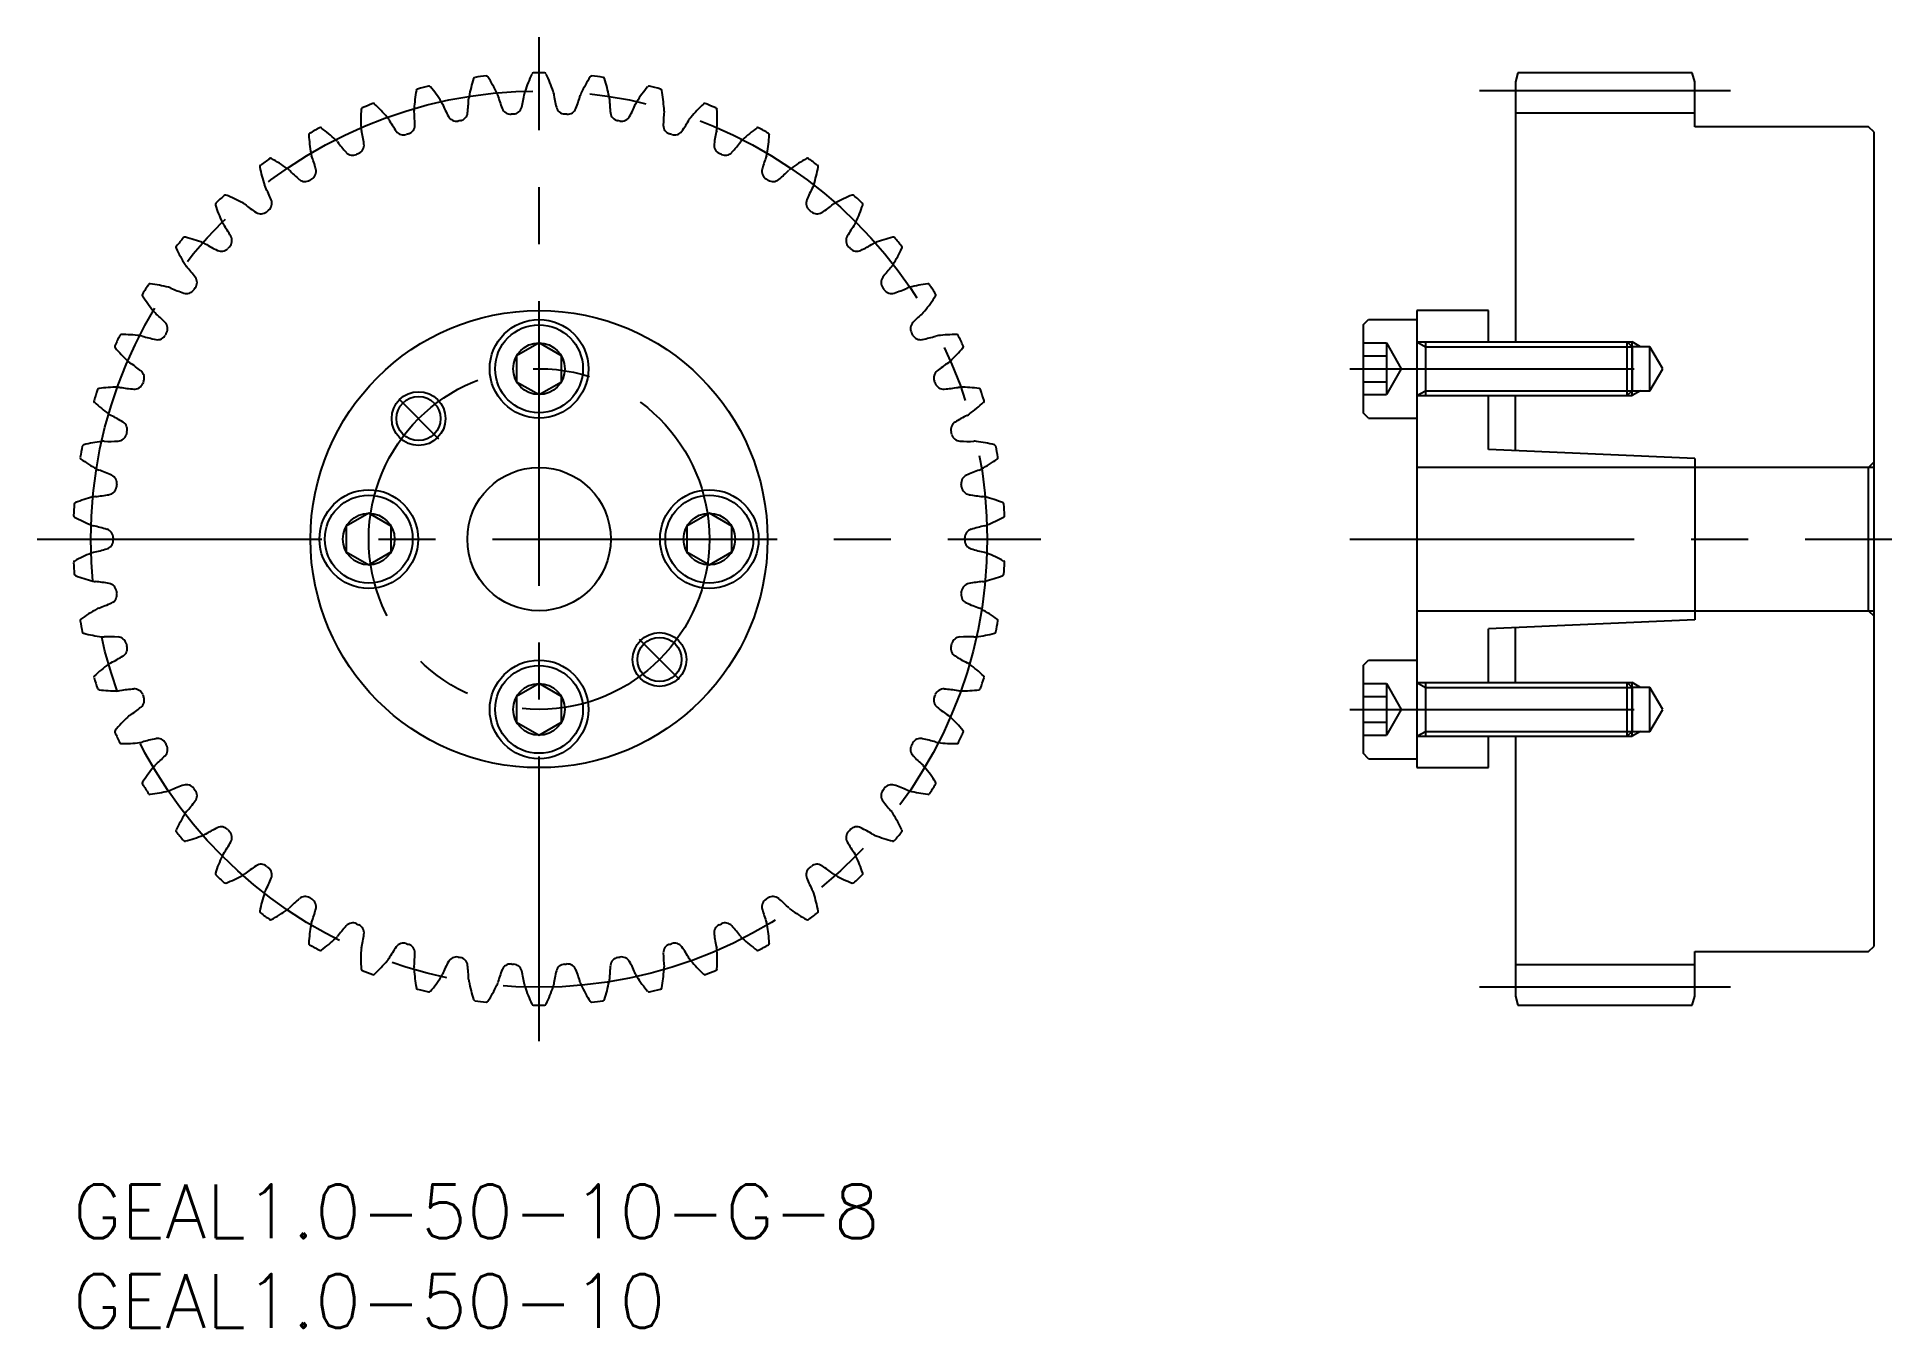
# Model space of a CAD drawing. Extents: x -2 to 101, y -8 to 64.
import ezdxf

# ---------------------------------------------------------------- set-up
doc = ezdxf.new("R2010")
doc.units = 0
doc.header["$LTSCALE"] = 0.5
doc.linetypes.add('CENTER', pattern=[50.8, 31.75, -6.35, 6.35, -6.35])
for name, color, linetype in [('MSM_CENTER', 1, 'CENTER'), ('MSM_CONTINUOUS', 7, 'CONTINUOUS'), ('MSM_NARROW', 5, 'CONTINUOUS'), ('MSM_PART_NUMBER', 7, 'CONTINUOUS')]:
    doc.layers.add(name, color=color, linetype=linetype)
doc.styles.get("Standard").update_dxf_attribs({"font": 'txt.shx', "height": 2, "bigfont": 'bigfont.shx'})

# ---------------------------------------------------------------- blocks, each defined once
blk = doc.blocks.new('*U3')
at = {"layer": 'MSM_PART_NUMBER'}
blk.add_text('GEAL1.0-50-10', height=3, dxfattribs=at).set_placement((0, -8))
blk = doc.blocks.new('*U4')
at = {"layer": 'MSM_PART_NUMBER'}
blk.add_text('GEAL1.0-50-10-G-8', height=3, dxfattribs=at).set_placement((0, -3))

msp = doc.modelspace()

# ---------------------------------------------------------------- linework, layer by layer
at = {"layer": 'MSM_CENTER'}
for p, q in [((26, 8), (26, 64)), ((92.47, 61), (78.47, 61)), ((71.22, 45.5), (89.09, 45.5)), ((18.17, 43.83), (20.4, 41.6)), ((-2, 36), (54, 36)), ((71.22, 36), (101.47, 36)), ((33.83, 28.17), (31.6, 30.4)), ((71.22, 26.5), (89.09, 26.5)), ((92.47, 11), (78.47, 11))]:
    msp.add_line(p, q, dxfattribs=at)
for radius in [25, 9.5]:
    msp.add_circle((26, 36), radius, dxfattribs=at)
at = {"layer": 'MSM_CONTINUOUS'}
for p, q in [((80.6, 62), (80.47, 61.5)), ((80.47, 61.5), (80.47, 47)), ((90.33, 62), (80.6, 62)), ((90.47, 61.5), (90.33, 62)), ((90.47, 59), (90.47, 61.5)), ((90.47, 59.75), (80.47, 59.75)), ((100.17, 59), (90.47, 59)), ((100.47, 58.7), (100.17, 59)), ((100.47, 13.3), (100.47, 58.7)), ((78.97, 48.75), (74.97, 48.75)), ((74.97, 48.75), (74.97, 23.25)), ((78.97, 47), (78.97, 48.75)), ((71.97, 47.95), (72.27, 48.25)), ((71.97, 47.95), (71.97, 43.05)), ((72.27, 48.25), (74.97, 48.25)), ((26, 46.94), (24.75, 46.22)), ((27.25, 46.22), (26, 46.94)), ((71.97, 46.94), (73.27, 46.94)), ((73.27, 46.94), (73.27, 44.06)), ((73.27, 46.94), (74.1, 45.5)), ((74.97, 47), (86.7, 47)), ((75.44, 47), (75.44, 44)), ((86.7, 44), (86.7, 47)), ((86.7, 47), (86.97, 46.73)), ((86.97, 46.73), (86.97, 44.27)), ((87.97, 46.73), (86.97, 46.73)), ((88.68, 45.5), (87.97, 46.73)), ((87.97, 44.27), (87.97, 46.73)), ((24.75, 46.22), (24.75, 44.78)), ((27.25, 44.78), (27.25, 46.22)), ((71.97, 46.22), (73.27, 46.22)), ((24.75, 44.78), (26, 44.06)), ((26, 44.06), (27.25, 44.78)), ((71.97, 44.78), (73.27, 44.78)), ((74.1, 45.5), (73.27, 44.06)), ((87.97, 44.27), (88.68, 45.5)), ((71.97, 44.06), (73.27, 44.06)), ((74.97, 44), (86.7, 44)), ((78.97, 41), (78.97, 44)), ((80.47, 40.93), (80.47, 44)), ((86.97, 44.27), (86.7, 44)), ((86.97, 44.27), (87.97, 44.27)), ((72.27, 42.75), (71.97, 43.05)), ((72.27, 42.75), (74.97, 42.75)), ((90.47, 40.5), (78.97, 41)), ((90.47, 40.5), (90.47, 31.5)), ((100.47, 40), (74.97, 40)), ((100.47, 40.3), (100.17, 40)), ((100.17, 32), (100.17, 40)), ((16.5, 37.44), (15.25, 36.72)), ((17.75, 36.72), (16.5, 37.44)), ((35.5, 37.44), (34.25, 36.72)), ((36.75, 36.72), (35.5, 37.44)), ((15.25, 36.72), (15.25, 35.28)), ((17.75, 35.28), (17.75, 36.72)), ((34.25, 36.72), (34.25, 35.28)), ((36.75, 35.28), (36.75, 36.72)), ((15.25, 35.28), (16.5, 34.56)), ((16.5, 34.56), (17.75, 35.28)), ((34.25, 35.28), (35.5, 34.56)), ((35.5, 34.56), (36.75, 35.28)), ((74.97, 32), (100.47, 32)), ((90.47, 31.5), (78.97, 31)), ((80.47, 28), (80.47, 31.07)), ((100.17, 32), (100.47, 31.7)), ((78.97, 28), (78.97, 31)), ((71.97, 28.95), (72.27, 29.25)), ((72.27, 29.25), (74.97, 29.25)), ((26, 27.94), (24.75, 27.22)), ((27.25, 27.22), (26, 27.94)), ((71.97, 28.95), (71.97, 24.05)), ((71.97, 27.94), (73.27, 27.94)), ((73.27, 27.94), (73.27, 25.06)), ((73.27, 27.94), (74.1, 26.5)), ((74.97, 28), (86.7, 28)), ((75.44, 28), (75.44, 25)), ((86.7, 25), (86.7, 28)), ((86.7, 28), (86.97, 27.73)), ((24.75, 27.22), (24.75, 25.78)), ((27.25, 25.78), (27.25, 27.22)), ((71.97, 27.22), (73.27, 27.22)), ((86.97, 27.73), (86.97, 25.27)), ((87.97, 27.73), (86.97, 27.73)), ((88.68, 26.5), (87.97, 27.73)), ((87.97, 25.27), (87.97, 27.73)), ((74.1, 26.5), (73.27, 25.06)), ((87.97, 25.27), (88.68, 26.5)), ((24.75, 25.78), (26, 25.06)), ((26, 25.06), (27.25, 25.78)), ((71.97, 25.78), (73.27, 25.78)), ((71.97, 25.06), (73.27, 25.06)), ((74.97, 25), (86.7, 25)), ((78.97, 23.25), (78.97, 25)), ((80.47, 25), (80.47, 10.5)), ((86.97, 25.27), (86.7, 25)), ((86.97, 25.27), (87.97, 25.27)), ((72.27, 23.75), (71.97, 24.05)), ((72.27, 23.75), (74.97, 23.75)), ((74.97, 23.25), (78.97, 23.25)), ((90.47, 10.5), (90.47, 13)), ((90.47, 13), (100.17, 13)), ((100.17, 13), (100.47, 13.3)), ((90.47, 12.25), (80.47, 12.25)), ((80.47, 10.5), (80.6, 10)), ((90.33, 10), (90.47, 10.5)), ((80.6, 10), (90.33, 10))]:
    msp.add_line(p, q, dxfattribs=at)
for centre, radius in [((26, 36), 12.75), ((26, 45.5), 2.75), ((26, 45.5), 2.45), ((26, 45.5), 1.44), ((19.28, 42.72), 1.23), ((26, 36), 4), ((16.5, 36), 2.75), ((16.5, 36), 2.45), ((35.5, 36), 2.75), ((35.5, 36), 2.45), ((16.5, 36), 1.44), ((35.5, 36), 1.44), ((32.72, 29.28), 1.23), ((26, 26.5), 2.75), ((26, 26.5), 2.45), ((26, 26.5), 1.44)]:
    msp.add_circle(centre, radius, dxfattribs=at)
for centre, radius, start, end in [((19.25, 61.01), 0.1, 105.0969, 169.1413), ((26, 36), 26, 103.7032, 105.0968), ((19.86, 61.16), 0.1, 39.6587, 103.7032), ((13.53, 55.91), 8.33, 32.6, 39.6587), ((30.27, 59.1), 8.33, 161.9413, 169), ((22.44, 61.65), 0.1, 97.8968, 161.9413), ((26, 36), 26, 96.5032, 97.8968), ((23.07, 61.73), 0.1, 32.4587, 96.5032), ((16.12, 57.31), 8.33, 25.4, 32.4587), ((33.13, 58.38), 8.33, 154.7413, 161.8), ((25.69, 61.9), 0.1, 90.6968, 154.7413), ((26, 36), 26, 89.3032, 90.6968), ((26.31, 61.9), 0.1, 25.2587, 89.3032), ((18.87, 58.38), 8.33, 18.2, 25.2587), ((35.88, 57.31), 8.33, 147.5413, 154.6), ((28.93, 61.73), 0.1, 83.4968, 147.5413), ((26, 36), 26, 82.1032, 83.4968), ((29.56, 61.65), 0.1, 18.0587, 82.1032), ((21.73, 59.1), 8.33, 11, 18.0587), ((38.47, 55.91), 8.33, 140.3413, 147.4), ((32.14, 61.16), 0.1, 76.2968, 140.3413), ((26, 36), 26, 74.9032, 76.2968), ((32.75, 61.01), 0.1, 10.8587, 74.9032), ((16.17, 59.96), 0.1, 112.2969, 176.3413), ((26, 36), 26, 110.9032, 112.2968), ((16.76, 60.2), 0.1, 46.8587, 110.9032), ((11.13, 54.19), 8.33, 39.8, 46.8587), ((27.34, 59.46), 8.33, 169.1413, 176.2), ((19.85, 59.95), 0.827, 22.5795, 32.6), ((27.71, 63.23), 7.69, 202.6256, 208.4101), ((14.38, 60.69), 7.69, 353.1899, 358.9744), ((22.9, 60.53), 0.827, 169, 179.0205), ((22.9, 60.53), 0.827, 15.3795, 25.4), ((31.11, 62.8), 7.69, 195.4256, 201.2101), ((24.41, 60.2), 0.5, 201.2102, 273.7649), ((24.55, 60.21), 0.5, 273.4351, 345.9899), ((17.57, 61.95), 7.69, 345.9899, 351.7744), ((26, 60.73), 0.827, 161.8, 171.8205), ((26, 60.73), 0.827, 8.1795, 18.2), ((34.43, 61.95), 7.69, 188.2256, 194.0101), ((27.45, 60.21), 0.5, 194.0102, 266.5648), ((27.59, 60.2), 0.5, 266.2351, 338.7899), ((20.89, 62.8), 7.69, 338.7899, 344.5744), ((29.1, 60.53), 0.827, 154.6, 164.6205), ((29.1, 60.53), 0.827, 0.9795, 11), ((37.62, 60.69), 7.69, 181.0256, 186.8101), ((24.29, 63.23), 7.69, 331.5899, 337.3744), ((32.15, 59.95), 0.827, 147.4, 157.4205), ((24.66, 59.46), 8.33, 3.8, 10.8587), ((40.87, 54.19), 8.33, 133.1413, 140.2), ((35.24, 60.2), 0.1, 69.0968, 133.1413), ((26, 36), 26, 67.7032, 69.0968), ((35.83, 59.96), 0.1, 3.6587, 67.7032), ((24.39, 59.44), 8.33, 176.3413, 183.4), ((16.9, 58.99), 0.827, 29.7795, 39.8), ((24.29, 63.23), 7.69, 209.8256, 215.6101), ((18.57, 59.08), 0.5, 287.8351, 0.3899), ((19.85, 59.95), 0.827, 176.2, 186.2205), ((11.38, 59.04), 7.69, 0.3899, 6.1744), ((21.39, 59.81), 0.5, 208.4102, 280.9649), ((26, 36), 23.75, 100.6351, 100.9649), ((21.52, 59.83), 0.5, 280.6351, 353.1898), ((26, 36), 23.75, 93.4351, 93.7649), ((26, 36), 23.75, 86.2351, 86.5649), ((30.48, 59.83), 0.5, 186.8102, 259.3648), ((26, 36), 23.75, 79.0351, 79.3649), ((30.61, 59.81), 0.5, 259.0351, 331.5899), ((40.62, 59.04), 7.69, 173.8256, 179.6101), ((33.43, 59.08), 0.5, 179.6101, 252.1648), ((32.15, 59.95), 0.827, 353.7795, 3.8), ((27.71, 63.23), 7.69, 324.3899, 330.1744), ((35.1, 58.99), 0.827, 140.2, 150.2205), ((27.61, 59.44), 8.33, 356.6, 3.6587), ((13.25, 58.54), 0.1, 119.4969, 183.5413), ((21.47, 59.05), 8.33, 183.5413, 190.6), ((26, 36), 26, 118.1032, 119.4968), ((13.8, 58.85), 0.1, 54.0587, 118.1032), ((8.97, 52.18), 8.33, 47, 54.0587), ((14.09, 57.67), 0.827, 36.9795, 47), ((20.89, 62.8), 7.69, 217.0256, 222.8101), ((15.74, 57.97), 0.5, 295.0351, 7.5898), ((16.9, 58.99), 0.827, 183.4, 193.4205), ((8.61, 57.02), 7.69, 7.5899, 13.3744), ((18.44, 59.04), 0.5, 215.6102, 288.1649), ((26, 36), 23.75, 107.8351, 108.1649), ((26, 36), 23.75, 71.8351, 72.1649), ((33.56, 59.04), 0.5, 251.8351, 324.3899), ((36.26, 57.97), 0.5, 172.4101, 244.9648), ((43.39, 57.02), 7.69, 166.6256, 172.4101), ((35.1, 58.99), 0.827, 346.5795, 356.6), ((31.11, 62.8), 7.69, 317.1899, 322.9744), ((37.91, 57.67), 0.827, 133, 143.0205), ((43.03, 52.18), 8.33, 125.9413, 133), ((38.2, 58.85), 0.1, 61.8968, 125.9413), ((26, 36), 26, 60.5032, 61.8968), ((30.53, 59.05), 8.33, 349.4, 356.4587), ((38.75, 58.54), 0.1, 356.4587, 60.5032), ((26, 36), 26, 125.3032, 126.6968), ((11.03, 57.14), 0.1, 61.2587, 125.3032), ((7.07, 49.92), 8.33, 54.2, 61.2587), ((14.09, 57.67), 0.827, 190.6, 200.6205), ((6.11, 54.68), 7.69, 14.7899, 20.5744), ((15.61, 57.91), 0.5, 222.8102, 295.3649), ((26, 36), 23.75, 115.0351, 115.3649), ((26, 36), 23.75, 64.6351, 64.9649), ((36.39, 57.91), 0.5, 244.6351, 317.1899), ((45.89, 54.68), 7.69, 159.4256, 165.2101), ((37.91, 57.67), 0.827, 339.3795, 349.4), ((44.93, 49.92), 8.33, 118.7413, 125.8), ((40.97, 57.14), 0.1, 54.6968, 118.7413), ((26, 36), 26, 53.3032, 54.6968), ((10.52, 56.77), 0.1, 126.6968, 190.7413), ((18.61, 58.3), 8.33, 190.7413, 197.8), ((11.46, 56.01), 0.827, 44.1795, 54.2), ((17.57, 61.95), 7.69, 224.2256, 230.0101), ((12.95, 56.44), 0.5, 230.0102, 302.5649), ((26, 36), 23.75, 122.2351, 122.5649), ((13.07, 56.51), 0.5, 302.2351, 14.7898), ((38.93, 56.51), 0.5, 165.2101, 237.7648), ((26, 36), 23.75, 57.4351, 57.7649), ((39.05, 56.44), 0.5, 237.4351, 309.9899), ((34.43, 61.95), 7.69, 309.9899, 315.7744), ((40.54, 56.01), 0.827, 125.8, 135.8205), ((33.39, 58.3), 8.33, 342.2, 349.2587), ((41.48, 56.77), 0.1, 349.2587, 53.3032), ((26, 36), 26, 132.5032, 133.8968), ((8.5, 55.09), 0.1, 68.4587, 132.5032), ((5.48, 47.44), 8.33, 61.4, 68.4587), ((11.46, 56.01), 0.827, 197.8, 207.8205), ((3.93, 52.04), 7.69, 21.9899, 27.7744), ((10.6, 54.73), 0.5, 309.4351, 21.9898), ((41.4, 54.73), 0.5, 158.0101, 230.5649), ((48.07, 52.04), 7.69, 152.2256, 158.0101), ((40.54, 56.01), 0.827, 332.1795, 342.2), ((46.52, 47.44), 8.33, 111.5413, 118.6), ((43.5, 55.09), 0.1, 47.4968, 111.5413), ((26, 36), 26, 46.1032, 47.4968), ((8.04, 54.66), 0.1, 133.8968, 197.9413), ((15.87, 57.2), 8.33, 197.9413, 205), ((9.07, 54.03), 0.827, 51.3795, 61.4), ((14.38, 60.69), 7.69, 231.4256, 237.2101), ((10.49, 54.64), 0.5, 237.2102, 309.7649), ((26, 36), 23.75, 129.4351, 129.7649), ((26, 36), 23.75, 50.2351, 50.5649), ((41.51, 54.64), 0.5, 230.2351, 302.7899), ((37.62, 60.69), 7.69, 302.7899, 308.5744), ((42.93, 54.03), 0.827, 118.6, 128.6205), ((36.13, 57.2), 8.33, 335, 342.0587), ((43.96, 54.66), 0.1, 342.0587, 46.1032), ((26, 36), 26, 139.7032, 141.0968), ((6.25, 52.75), 0.1, 75.6587, 139.7032), ((4.21, 44.77), 8.33, 68.6, 75.6587), ((9.07, 54.03), 0.827, 205, 215.0205), ((2.09, 49.14), 7.69, 29.1899, 34.9744), ((8.37, 52.65), 0.5, 316.6351, 29.1899), ((43.63, 52.65), 0.5, 150.8102, 223.3648), ((49.91, 49.14), 7.69, 145.0256, 150.8101), ((42.93, 54.03), 0.827, 324.9795, 335), ((47.79, 44.77), 8.33, 104.3413, 111.4), ((45.75, 52.75), 0.1, 40.2968, 104.3413), ((26, 36), 26, 38.9032, 40.2968), ((5.84, 52.27), 0.1, 141.0968, 205.1413), ((13.3, 55.76), 8.33, 205.1413, 212.2), ((6.95, 51.76), 0.827, 58.5795, 68.6), ((11.38, 59.04), 7.69, 238.6256, 244.4101), ((8.27, 52.55), 0.5, 244.4102, 316.9649), ((26, 36), 23.75, 136.6351, 136.9649), ((26, 36), 23.75, 43.0351, 43.3649), ((43.73, 52.55), 0.5, 223.0351, 295.5899), ((40.62, 59.04), 7.69, 295.5899, 301.3744), ((45.05, 51.76), 0.827, 111.4, 121.4205), ((38.7, 55.76), 8.33, 327.8, 334.8587), ((46.16, 52.27), 0.1, 334.8587, 38.9032), ((6.95, 51.76), 0.827, 212.2, 222.2205), ((0.63, 46.04), 7.69, 36.3899, 42.1744), ((51.37, 46.04), 7.69, 137.8256, 143.6101), ((45.05, 51.76), 0.827, 317.7795, 327.8), ((26, 36), 26, 146.9032, 148.2968), ((4.3, 50.14), 0.1, 82.8587, 146.9032), ((3.28, 41.97), 8.33, 75.8, 82.8587), ((5.12, 49.25), 0.827, 65.7795, 75.8), ((8.61, 57.02), 7.69, 245.8256, 251.6101), ((6.34, 50.2), 0.5, 251.6102, 324.1649), ((26, 36), 23.75, 143.8351, 144.1649), ((6.42, 50.31), 0.5, 323.8351, 36.3898), ((45.58, 50.31), 0.5, 143.6101, 216.1649), ((26, 36), 23.75, 35.8351, 36.1649), ((45.66, 50.2), 0.5, 215.8351, 288.3899), ((43.39, 57.02), 7.69, 288.3899, 294.1744), ((46.88, 49.25), 0.827, 104.2, 114.2205), ((48.72, 41.97), 8.33, 97.1413, 104.2), ((47.7, 50.14), 0.1, 33.0968, 97.1413), ((26, 36), 26, 31.7032, 33.0968), ((3.96, 49.61), 0.1, 148.2968, 212.3413), ((10.92, 54.02), 8.33, 212.3413, 219.4), ((5.12, 49.25), 0.827, 219.4, 229.4205), ((46.88, 49.25), 0.827, 310.5795, 320.6), ((41.08, 54.02), 8.33, 320.6, 327.6587), ((48.04, 49.61), 0.1, 327.6587, 31.7032), ((-0.43, 42.78), 7.69, 43.5899, 49.3744), ((4.78, 47.74), 0.5, 331.0351, 43.5899), ((47.22, 47.74), 0.5, 136.4102, 208.9649), ((52.43, 42.78), 7.69, 130.6256, 136.4101), ((2.43, 46.74), 0.1, 155.4968, 219.5413), ((26, 36), 26, 154.1032, 155.4968), ((8.78, 51.98), 8.33, 219.5413, 226.6), ((2.7, 47.31), 0.1, 90.0587, 154.1032), ((2.71, 39.08), 8.33, 83, 90.0587), ((3.62, 46.53), 0.827, 72.9795, 83), ((6.11, 54.68), 7.69, 253.0256, 258.8101), ((4.72, 47.62), 0.5, 258.8102, 331.3649), ((26, 36), 23.75, 151.0351, 151.3649), ((26, 36), 23.75, 28.6351, 28.9649), ((47.28, 47.62), 0.5, 208.6351, 281.1899), ((45.89, 54.68), 7.69, 281.1899, 286.9744), ((48.38, 46.53), 0.827, 97, 107.0205), ((49.29, 39.08), 8.33, 89.9413, 97), ((43.22, 51.98), 8.33, 313.4, 320.4587), ((49.3, 47.31), 0.1, 25.8968, 89.9413), ((26, 36), 26, 24.5032, 25.8968), ((49.57, 46.74), 0.1, 320.4587, 24.5032), ((3.62, 46.53), 0.827, 226.6, 236.6205), ((-1.07, 39.42), 7.69, 50.7899, 56.5744), ((53.07, 39.42), 7.69, 123.4256, 129.2101), ((48.38, 46.53), 0.827, 303.3795, 313.4), ((3.43, 44.86), 0.5, 266.0102, 338.5649), ((3.48, 44.99), 0.5, 338.2351, 50.7898), ((26, 36), 23.75, 158.2351, 158.5649), ((48.52, 44.99), 0.5, 129.2102, 201.7649), ((26, 36), 23.75, 21.4351, 21.7649), ((48.57, 44.86), 0.5, 201.4351, 273.9899), ((1.27, 43.7), 0.1, 162.6968, 226.7413), ((26, 36), 26, 161.3032, 162.6968), ((6.91, 49.7), 8.33, 226.7413, 233.8), ((1.47, 44.3), 0.1, 97.2587, 161.3032), ((2.51, 36.14), 8.33, 90.2, 97.2587), ((2.48, 43.64), 0.827, 80.1795, 90.2), ((3.93, 52.04), 7.69, 260.2256, 266.0101), ((48.07, 52.04), 7.69, 273.9899, 279.7744), ((49.52, 43.64), 0.827, 89.8, 99.8205), ((49.49, 36.14), 8.33, 82.7413, 89.8), ((45.09, 49.7), 8.33, 306.2, 313.2587), ((50.53, 44.3), 0.1, 18.6968, 82.7413), ((26, 36), 26, 17.3032, 18.6968), ((50.73, 43.7), 0.1, 313.2587, 17.3032), ((2.48, 43.64), 0.827, 233.8, 243.8205), ((-1.28, 36), 7.69, 57.9899, 63.7744), ((2.53, 42.1), 0.5, 345.4351, 57.9898), ((49.47, 42.1), 0.5, 122.0101, 194.5649), ((53.28, 36), 7.69, 116.2256, 122.0101), ((49.52, 43.64), 0.827, 296.1795, 306.2), ((2.68, 33.19), 8.33, 97.4, 104.4587), ((1.71, 40.63), 0.827, 87.3795, 97.4), ((2.09, 49.14), 7.69, 267.4256, 273.2101), ((2.49, 41.96), 0.5, 273.2102, 345.7649), ((26, 36), 23.75, 165.4351, 165.7649), ((26, 36), 23.75, 14.2351, 14.5649), ((49.51, 41.96), 0.5, 194.2351, 266.7899), ((49.91, 49.14), 7.69, 266.7899, 272.5744), ((50.29, 40.63), 0.827, 82.6, 92.6205), ((49.32, 33.19), 8.33, 75.5413, 82.6), ((26, 36), 26, 168.5032, 169.8968), ((0.5, 40.54), 0.1, 169.8968, 233.9413), ((5.35, 47.2), 8.33, 233.9413, 241), ((0.62, 41.16), 0.1, 104.4587, 168.5032), ((46.65, 47.2), 8.33, 299, 306.0587), ((51.38, 41.16), 0.1, 11.4968, 75.5413), ((26, 36), 26, 10.1032, 11.4968), ((51.5, 40.54), 0.1, 306.0587, 10.1032), ((1.71, 40.63), 0.827, 241, 251.0205), ((-1.07, 32.58), 7.69, 65.1899, 70.9744), ((1.95, 39.11), 0.5, 352.6351, 65.1898), ((50.05, 39.11), 0.5, 114.8102, 187.3649), ((53.07, 32.58), 7.69, 109.0256, 114.8101), ((50.29, 40.63), 0.827, 288.9795, 299), ((3.21, 30.29), 8.33, 104.6, 111.6587), ((1.32, 37.55), 0.827, 94.5795, 104.6), ((0.63, 46.04), 7.69, 274.6256, 280.4101), ((1.93, 38.97), 0.5, 280.4102, 352.9649), ((26, 36), 23.75, 172.6351, 172.9649), ((26, 36), 23.75, 7.0351, 7.3649), ((50.07, 38.97), 0.5, 187.0351, 259.5899), ((51.37, 46.04), 7.69, 259.5899, 265.3744), ((50.68, 37.55), 0.827, 75.4, 85.4205), ((48.79, 30.29), 8.33, 68.3413, 75.4), ((26, 36), 26, 175.7032, 177.0968), ((0.13, 37.31), 0.1, 177.0968, 241.1413), ((0.17, 37.94), 0.1, 111.6587, 175.7032), ((51.83, 37.94), 0.1, 4.2968, 68.3413), ((51.87, 37.31), 0.1, 298.8587, 2.9032), ((26, 36), 26, 2.9032, 4.2968), ((4.11, 44.52), 8.33, 241.1413, 248.2), ((1.32, 37.55), 0.827, 248.2, 258.2205), ((-0.43, 29.21), 7.69, 72.3899, 78.1744), ((1.75, 36.07), 0.5, 359.8351, 72.3898), ((50.25, 36.07), 0.5, 107.6102, 180.1649), ((52.43, 29.21), 7.69, 101.8256, 107.6101), ((50.68, 37.55), 0.827, 281.7795, 291.8), ((47.89, 44.52), 8.33, 291.8, 298.8587), ((4.11, 27.48), 8.33, 111.8, 118.8587), ((1.32, 34.45), 0.827, 101.7795, 111.8), ((-0.43, 42.79), 7.69, 281.8256, 287.6101), ((1.75, 35.93), 0.5, 287.6102, 0.1649), ((26, 36), 23.75, 179.8351, 180.1649), ((26, 36), 23.75, 359.8351, 0.1649), ((50.25, 35.93), 0.5, 179.8351, 252.3899), ((52.43, 42.79), 7.69, 252.3899, 258.1744), ((50.68, 34.45), 0.827, 68.2, 78.2205), ((47.89, 27.48), 8.33, 61.1413, 68.2), ((0.13, 34.69), 0.1, 118.8587, 182.9032), ((26, 36), 26, 182.9032, 184.2968), ((51.87, 34.69), 0.1, 357.0968, 61.1413), ((26, 36), 26, 355.7032, 357.0968), ((0.17, 34.06), 0.1, 184.2968, 248.3413), ((3.21, 41.71), 8.33, 248.3413, 255.4), ((1.32, 34.45), 0.827, 255.4, 265.4205), ((0.63, 25.96), 7.69, 79.5899, 85.3744), ((1.93, 33.03), 0.5, 7.0351, 79.5898), ((50.07, 33.03), 0.5, 100.4102, 172.9649), ((51.37, 25.96), 7.69, 94.6256, 100.4101), ((50.68, 34.45), 0.827, 274.5795, 284.6), ((48.79, 41.71), 8.33, 284.6, 291.6587), ((51.83, 34.06), 0.1, 291.6587, 355.7032), ((5.35, 24.8), 8.33, 119, 126.0587), ((1.71, 31.37), 0.827, 108.9795, 119), ((-1.07, 39.42), 7.69, 289.0256, 294.8101), ((1.95, 32.89), 0.5, 294.8102, 7.3649), ((26, 36), 23.75, 187.0351, 187.3649), ((26, 36), 23.75, 352.6351, 352.9649), ((50.05, 32.89), 0.5, 172.6351, 245.1899), ((53.07, 39.42), 7.69, 245.1899, 250.9744), ((50.29, 31.37), 0.827, 61, 71.0205), ((46.65, 24.8), 8.33, 53.9413, 61), ((0.5, 31.46), 0.1, 126.0587, 190.1032), ((26, 36), 26, 190.1032, 191.4968), ((26, 36), 26, 348.5032, 349.8968), ((51.5, 31.46), 0.1, 349.8968, 53.9413), ((0.62, 30.84), 0.1, 191.4968, 255.5413), ((2.68, 38.81), 8.33, 255.5413, 262.6), ((1.71, 31.37), 0.827, 262.6, 272.6205), ((2.09, 22.86), 7.69, 86.7899, 92.5744), ((2.49, 30.04), 0.5, 14.2351, 86.7898), ((2.53, 29.9), 0.5, 302.0102, 14.5649), ((26, 36), 23.75, 194.2351, 194.5649), ((49.47, 29.9), 0.5, 165.4351, 237.9899), ((26, 36), 23.75, 345.4351, 345.7649), ((49.51, 30.04), 0.5, 93.2102, 165.7649), ((49.91, 22.86), 7.69, 87.4256, 93.2101), ((50.29, 31.37), 0.827, 267.3795, 277.4), ((49.32, 38.81), 8.33, 277.4, 284.4587), ((51.38, 30.84), 0.1, 284.4587, 348.5032), ((6.91, 22.3), 8.33, 126.2, 133.2587), ((2.48, 28.36), 0.827, 116.1795, 126.2), ((-1.28, 36), 7.69, 296.2256, 302.0101), ((53.28, 36), 7.69, 237.9899, 243.7744), ((49.52, 28.36), 0.827, 53.8, 63.8205), ((45.09, 22.3), 8.33, 46.7413, 53.8), ((1.27, 28.3), 0.1, 133.2587, 197.3032), ((26, 36), 26, 197.3032, 198.6968), ((26, 36), 26, 341.3032, 342.6968), ((50.73, 28.3), 0.1, 342.6968, 46.7413), ((1.47, 27.7), 0.1, 198.6968, 262.7413), ((2.51, 35.86), 8.33, 262.7413, 269.8), ((2.48, 28.36), 0.827, 269.8, 279.8205), ((3.93, 19.96), 7.69, 93.9899, 99.7744), ((3.43, 27.14), 0.5, 21.4351, 93.9898), ((3.48, 27.01), 0.5, 309.2102, 21.7649), ((26, 36), 23.75, 201.4351, 201.7649), ((48.52, 27.01), 0.5, 158.2351, 230.7899), ((26, 36), 23.75, 338.2351, 338.5649), ((48.57, 27.14), 0.5, 86.0102, 158.5649), ((48.07, 19.96), 7.69, 80.2256, 86.0101), ((49.52, 28.36), 0.827, 260.1795, 270.2), ((49.49, 35.86), 8.33, 270.2, 277.2587), ((50.53, 27.7), 0.1, 277.2587, 341.3032), ((8.78, 20.02), 8.33, 133.4, 140.4587), ((3.62, 25.47), 0.827, 123.3795, 133.4), ((-1.07, 32.58), 7.69, 303.4256, 309.2101), ((53.07, 32.58), 7.69, 230.7899, 236.5744), ((48.38, 25.47), 0.827, 46.6, 56.6205), ((43.22, 20.02), 8.33, 39.5413, 46.6), ((2.43, 25.26), 0.1, 140.4587, 204.5032), ((26, 36), 26, 204.5032, 205.8968), ((6.11, 17.32), 7.69, 101.1899, 106.9744), ((4.72, 24.38), 0.5, 28.6351, 101.1899), ((47.28, 24.38), 0.5, 78.8102, 151.3649), ((45.89, 17.32), 7.69, 73.0256, 78.8101), ((26, 36), 26, 334.1032, 335.4968), ((49.57, 25.26), 0.1, 335.4968, 39.5413), ((2.7, 24.69), 0.1, 205.8968, 269.9413), ((2.71, 32.92), 8.33, 269.9413, 277), ((3.62, 25.47), 0.827, 277, 287.0205), ((-0.43, 29.22), 7.69, 310.6256, 316.4101), ((26, 36), 23.75, 208.6351, 208.9649), ((4.78, 24.26), 0.5, 316.4102, 28.9649), ((47.22, 24.26), 0.5, 151.0351, 223.5899), ((26, 36), 23.75, 331.0351, 331.3649), ((52.43, 29.22), 7.69, 223.5899, 229.3744), ((48.38, 25.47), 0.827, 252.9795, 263), ((49.29, 32.92), 8.33, 263, 270.0587), ((49.3, 24.69), 0.1, 270.0587, 334.1032), ((10.92, 17.98), 8.33, 140.6, 147.6587), ((5.12, 22.75), 0.827, 130.5795, 140.6), ((46.88, 22.75), 0.827, 39.4, 49.4205), ((41.08, 17.98), 8.33, 32.3413, 39.4), ((3.96, 22.39), 0.1, 147.6587, 211.7032), ((26, 36), 26, 211.7032, 213.0968), ((4.3, 21.86), 0.1, 213.0968, 277.1413), ((3.28, 30.03), 8.33, 277.1413, 284.2), ((5.12, 22.75), 0.827, 284.2, 294.2205), ((8.61, 14.98), 7.69, 108.3899, 114.1744), ((6.34, 21.8), 0.5, 35.8351, 108.3899), ((26, 36), 23.75, 215.8351, 216.1649), ((6.42, 21.69), 0.5, 323.6102, 36.1649), ((45.58, 21.69), 0.5, 143.8352, 216.3899), ((26, 36), 23.75, 323.8351, 324.1649), ((45.66, 21.8), 0.5, 71.6102, 144.1649), ((43.39, 14.98), 7.69, 65.8256, 71.6101), ((46.88, 22.75), 0.827, 245.7795, 255.8), ((48.72, 30.03), 8.33, 255.8, 262.8587), ((47.7, 21.86), 0.1, 262.8587, 326.9032), ((26, 36), 26, 326.9032, 328.2968), ((48.04, 22.39), 0.1, 328.2968, 32.3413), ((6.95, 20.24), 0.827, 137.7795, 147.8), ((0.63, 25.96), 7.69, 317.8256, 323.6101), ((51.37, 25.96), 7.69, 216.3899, 222.1744), ((45.05, 20.24), 0.827, 32.2, 42.2205), ((5.84, 19.73), 0.1, 154.8587, 218.9032), ((13.3, 16.24), 8.33, 147.8, 154.8587), ((26, 36), 26, 218.9032, 220.2968), ((11.38, 12.96), 7.69, 115.5899, 121.3744), ((8.27, 19.45), 0.5, 43.0351, 115.5898), ((26, 36), 23.75, 223.0351, 223.3649), ((8.37, 19.35), 0.5, 330.8102, 43.3649), ((43.63, 19.35), 0.5, 136.6352, 209.1899), ((26, 36), 23.75, 316.6351, 316.9649), ((43.73, 19.45), 0.5, 64.4102, 136.9649), ((40.62, 12.96), 7.69, 58.6256, 64.4101), ((38.7, 16.24), 8.33, 25.1413, 32.2), ((26, 36), 26, 319.7032, 321.0968), ((46.16, 19.73), 0.1, 321.0968, 25.1413), ((6.25, 19.25), 0.1, 220.2968, 284.3413), ((4.21, 27.23), 8.33, 284.3413, 291.4), ((6.95, 20.24), 0.827, 291.4, 301.4205), ((2.09, 22.86), 7.69, 325.0256, 330.8101), ((49.91, 22.86), 7.69, 209.1899, 214.9744), ((45.05, 20.24), 0.827, 238.5795, 248.6), ((47.79, 27.23), 8.33, 248.6, 255.6587), ((45.75, 19.25), 0.1, 255.6587, 319.7032), ((15.87, 14.8), 8.33, 155, 162.0587), ((9.07, 17.97), 0.827, 144.9795, 155), ((14.38, 11.31), 7.69, 122.7899, 128.5744), ((10.49, 17.36), 0.5, 50.2351, 122.7899), ((26, 36), 23.75, 230.2351, 230.5649), ((10.6, 17.27), 0.5, 338.0102, 50.5649), ((41.4, 17.27), 0.5, 129.4351, 201.9899), ((26, 36), 23.75, 309.4351, 309.7649), ((41.51, 17.36), 0.5, 57.2102, 129.7649), ((37.62, 11.31), 7.69, 51.4256, 57.2101), ((42.93, 17.97), 0.827, 25, 35.0205), ((36.13, 14.8), 8.33, 17.9413, 25), ((8.04, 17.34), 0.1, 162.0587, 226.1032), ((26, 36), 26, 226.1032, 227.4968), ((8.5, 16.91), 0.1, 227.4968, 291.5413), ((5.48, 24.56), 8.33, 291.5413, 298.6), ((9.07, 17.97), 0.827, 298.6, 308.6205), ((3.93, 19.96), 7.69, 332.2256, 338.0101), ((48.07, 19.96), 7.69, 201.9899, 207.7744), ((42.93, 17.97), 0.827, 231.3795, 241.4), ((46.52, 24.56), 8.33, 241.4, 248.4587), ((43.5, 16.91), 0.1, 248.4587, 312.5032), ((26, 36), 26, 312.5032, 313.8968), ((43.96, 17.34), 0.1, 313.8968, 17.9413), ((18.61, 13.7), 8.33, 162.2, 169.2587), ((11.46, 15.99), 0.827, 152.1795, 162.2), ((17.57, 10.05), 7.69, 129.9899, 135.7744), ((12.95, 15.56), 0.5, 57.4351, 129.9899), ((26, 36), 23.75, 237.4351, 237.7649), ((13.07, 15.49), 0.5, 345.2102, 57.7649), ((38.93, 15.49), 0.5, 122.2351, 194.7899), ((26, 36), 23.75, 302.2351, 302.5649), ((39.05, 15.56), 0.5, 50.0102, 122.5649), ((34.43, 10.05), 7.69, 44.2256, 50.0101), ((40.54, 15.99), 0.827, 17.8, 27.8205), ((33.39, 13.7), 8.33, 10.7413, 17.8), ((10.52, 15.23), 0.1, 169.2587, 233.3032), ((26, 36), 26, 233.3032, 234.6968), ((11.03, 14.86), 0.1, 234.6968, 298.7413), ((7.07, 22.08), 8.33, 298.7413, 305.8), ((11.46, 15.99), 0.827, 305.8, 315.8205), ((14.09, 14.33), 0.827, 159.3795, 169.4), ((6.11, 17.32), 7.69, 339.4256, 345.2101), ((15.61, 14.09), 0.5, 64.6351, 137.1898), ((26, 36), 23.75, 244.6351, 244.9649), ((26, 36), 23.75, 295.0351, 295.3649), ((36.39, 14.09), 0.5, 42.8102, 115.3649), ((45.89, 17.32), 7.69, 194.7899, 200.5744), ((37.91, 14.33), 0.827, 10.6, 20.6205), ((40.54, 15.99), 0.827, 224.1795, 234.2), ((44.93, 22.08), 8.33, 234.2, 241.2587), ((40.97, 14.86), 0.1, 241.2587, 305.3032), ((26, 36), 26, 305.3032, 306.6968), ((41.48, 15.23), 0.1, 306.6968, 10.7413), ((21.47, 12.95), 8.33, 169.4, 176.4587), ((13.25, 13.46), 0.1, 176.4587, 240.5032), ((8.97, 19.82), 8.33, 305.9413, 313), ((14.09, 14.33), 0.827, 313, 323.0205), ((20.89, 9.2), 7.69, 137.1899, 142.9744), ((15.74, 14.03), 0.5, 352.4102, 64.9649), ((8.61, 14.98), 7.69, 346.6256, 352.4101), ((18.44, 12.96), 0.5, 71.8351, 144.3898), ((33.56, 12.96), 0.5, 35.6102, 108.1649), ((36.26, 14.03), 0.5, 115.0351, 187.5899), ((43.39, 14.98), 7.69, 187.5899, 193.3744), ((31.11, 9.2), 7.69, 37.0256, 42.8101), ((37.91, 14.33), 0.827, 216.9795, 227), ((43.03, 19.82), 8.33, 227, 234.0587), ((30.53, 12.95), 8.33, 3.5413, 10.6), ((38.75, 13.46), 0.1, 299.4968, 3.5413), ((26, 36), 26, 240.5032, 241.8968), ((13.8, 13.15), 0.1, 241.8968, 305.9413), ((24.39, 12.56), 8.33, 176.6, 183.6587), ((16.9, 13.01), 0.827, 166.5795, 176.6), ((11.13, 17.81), 8.33, 313.1413, 320.2), ((16.9, 13.01), 0.827, 320.2, 330.2205), ((24.29, 8.77), 7.69, 144.3899, 150.1744), ((26, 36), 23.75, 251.8351, 252.1649), ((18.57, 12.92), 0.5, 359.6102, 72.1649), ((11.38, 12.96), 7.69, 353.8256, 359.6101), ((27.71, 8.77), 7.69, 151.5899, 157.3744), ((21.39, 12.19), 0.5, 79.0351, 151.5899), ((26, 36), 23.75, 259.0351, 259.3649), ((21.52, 12.17), 0.5, 6.8102, 79.3649), ((30.48, 12.17), 0.5, 100.6351, 173.1899), ((26, 36), 23.75, 280.6351, 280.9649), ((30.61, 12.19), 0.5, 28.4102, 100.9649), ((24.29, 8.77), 7.69, 22.6256, 28.4101), ((33.43, 12.92), 0.5, 107.8351, 180.3899), ((40.62, 12.96), 7.69, 180.3899, 186.1744), ((26, 36), 23.75, 287.8351, 288.1649), ((27.71, 8.77), 7.69, 29.8256, 35.6101), ((35.1, 13.01), 0.827, 209.7795, 219.8), ((40.87, 17.81), 8.33, 219.8, 226.8587), ((35.1, 13.01), 0.827, 3.4, 13.4205), ((27.61, 12.56), 8.33, 356.3413, 3.4), ((38.2, 13.15), 0.1, 234.0587, 298.1032), ((26, 36), 26, 298.1032, 299.4968), ((16.17, 12.04), 0.1, 183.6587, 247.7032), ((26, 36), 26, 247.7032, 249.0968), ((16.76, 11.8), 0.1, 249.0968, 313.1413), ((19.85, 12.05), 0.827, 173.7795, 183.8), ((27.34, 12.54), 8.33, 183.8, 190.8587), ((13.53, 16.09), 8.33, 320.3413, 327.4), ((19.85, 12.05), 0.827, 327.4, 337.4205), ((14.38, 11.31), 7.69, 1.0256, 6.8101), ((22.9, 11.47), 0.827, 180.9795, 191), ((31.11, 9.2), 7.69, 158.7899, 164.5744), ((24.41, 11.8), 0.5, 86.2351, 158.7899), ((26, 36), 23.75, 266.2351, 266.5649), ((24.55, 11.79), 0.5, 14.0102, 86.5649), ((17.57, 10.05), 7.69, 8.2256, 14.0101), ((34.43, 10.05), 7.69, 165.9899, 171.7744), ((27.45, 11.79), 0.5, 93.4351, 165.9899), ((26, 36), 23.75, 273.4351, 273.7649), ((27.59, 11.8), 0.5, 21.2102, 93.7649), ((20.89, 9.2), 7.69, 15.4256, 21.2101), ((29.1, 11.47), 0.827, 349, 359.0205), ((37.62, 11.31), 7.69, 173.1899, 178.9744), ((32.15, 12.05), 0.827, 202.5795, 212.6), ((38.47, 16.09), 8.33, 212.6, 219.6587), ((24.66, 12.54), 8.33, 349.1413, 356.2), ((32.15, 12.05), 0.827, 356.2, 6.2205), ((35.24, 11.8), 0.1, 226.8587, 290.9032), ((26, 36), 26, 290.9032, 292.2968), ((35.83, 12.04), 0.1, 292.2968, 356.3413), ((19.25, 10.99), 0.1, 190.8587, 254.9032), ((26, 36), 26, 254.9032, 256.2968), ((19.86, 10.84), 0.1, 256.2968, 320.3413), ((30.27, 12.9), 8.33, 191, 198.0587), ((16.12, 14.69), 8.33, 327.5413, 334.6), ((22.9, 11.47), 0.827, 334.6, 344.6205), ((26, 11.27), 0.827, 188.1795, 198.2), ((33.13, 13.62), 8.33, 198.2, 205.2587), ((18.87, 13.62), 8.33, 334.7413, 341.8), ((26, 11.27), 0.827, 341.8, 351.8205), ((29.1, 11.47), 0.827, 195.3795, 205.4), ((35.88, 14.69), 8.33, 205.4, 212.4587), ((21.73, 12.9), 8.33, 341.9413, 349), ((32.14, 10.84), 0.1, 219.6587, 283.7029), ((26, 36), 26, 283.7032, 285.0968), ((32.75, 10.99), 0.1, 285.0968, 349.1413), ((22.44, 10.35), 0.1, 198.0587, 262.1029), ((26, 36), 26, 262.1032, 263.4968), ((23.07, 10.27), 0.1, 263.4968, 327.5413), ((25.69, 10.1), 0.1, 205.2587, 269.3029), ((26, 36), 26, 269.3032, 270.6968), ((26.31, 10.1), 0.1, 270.6968, 334.7413), ((28.93, 10.27), 0.1, 212.4587, 276.5032), ((26, 36), 26, 276.5032, 277.8968), ((29.56, 10.35), 0.1, 277.8968, 341.9413)]:
    msp.add_arc(centre, radius, start, end, dxfattribs=at)
at = {"layer": 'MSM_NARROW'}
for p, q in [((74.97, 47), (75.44, 46.73)), ((75.44, 46.73), (86.97, 46.73)), ((86.7, 47), (86.97, 47)), ((87.44, 46.73), (86.97, 47)), ((86.97, 44), (86.97, 47)), ((74.97, 44), (75.44, 44.27)), ((75.44, 44.27), (86.97, 44.27)), ((86.7, 44), (86.97, 44)), ((87.44, 44.27), (86.97, 44)), ((74.97, 28), (75.44, 27.73)), ((86.7, 28), (86.97, 28)), ((86.97, 25), (86.97, 28)), ((87.44, 27.73), (86.97, 28)), ((75.44, 27.73), (86.97, 27.73)), ((74.97, 25), (75.44, 25.27)), ((75.44, 25.27), (86.97, 25.27)), ((86.7, 25), (86.97, 25)), ((87.44, 25.27), (86.97, 25))]:
    msp.add_line(p, q, dxfattribs=at)
for centre in [(19.28, 42.72), (32.72, 29.28)]:
    msp.add_circle(centre, 1.5, dxfattribs=at)

# ---------------------------------------------------------------- block references
at = {"layer": 'MSM_CONTINUOUS'}
for name in ['*U4', '*U3']:
    msp.add_blockref(name, (0, 0), dxfattribs=at)

doc.saveas('drawing.dxf')
